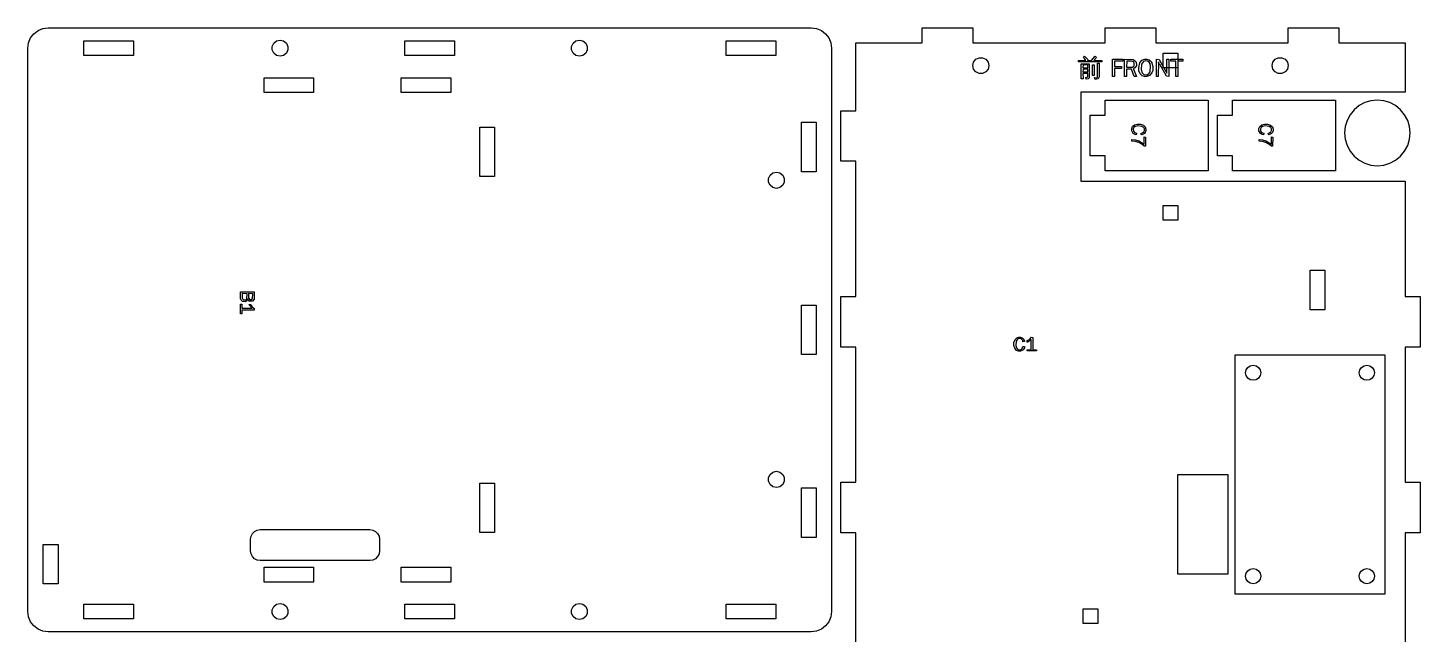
# Model space of a CAD drawing. Header units: millimetres. Extents: x 3 to 447, y 4 to 297.
# Drawn here: x 166 to 445.1, y 175.4 to 297 of the extents above; entities that cross this region are included whole.
import ezdxf

# ---------------------------------------------------------------- set-up
doc = ezdxf.new("R2010")
doc.units = ezdxf.units.MM
for name, color, linetype in [('CUT', 1, 'CONTINUOUS'), ('ENGRAVE', 7, 'CONTINUOUS'), ('SCORE', 5, 'CONTINUOUS')]:
    doc.layers.add(name, color=color, linetype=linetype)

msp = doc.modelspace()

# ---------------------------------------------------------------- linework, layer by layer
at = {"layer": 'CUT'}
for points in [[(166, 179.92), (166, 292.93), (166.138, 293.98), (166.545, 294.963), (167.193, 295.807), (168.037, 296.455), (169.02, 296.862), (170.07, 297), (323.08, 297), (324.13, 296.862), (325.113, 296.455), (325.957, 295.807), (326.605, 294.963), (327.012, 293.98), (327.15, 292.93), (327.15, 179.92), (327.012, 178.87), (326.605, 177.887), (325.957, 177.043), (325.113, 176.395), (324.13, 175.988), (323.08, 175.85), (170.07, 175.85), (169.02, 175.988), (168.037, 176.395), (167.193, 177.043), (166.545, 177.887), (166.138, 178.87)], [(177.2, 291.45), (177.2, 294.4), (187.15, 294.4), (187.15, 291.45)], [(216.575, 294.548), (217.279, 294.387), (217.844, 293.937), (218.157, 293.286), (218.157, 292.564), (217.844, 291.913), (217.279, 291.463), (216.575, 291.302), (215.871, 291.463), (215.306, 291.913), (214.993, 292.564), (214.993, 293.286), (215.306, 293.937), (215.871, 294.387)], [(241.6, 291.45), (241.6, 294.4), (251.55, 294.4), (251.55, 291.45)], [(276.575, 294.548), (277.279, 294.387), (277.844, 293.937), (278.157, 293.286), (278.157, 292.564), (277.844, 291.913), (277.279, 291.463), (276.575, 291.302), (275.871, 291.463), (275.306, 291.913), (274.993, 292.564), (274.993, 293.286), (275.306, 293.937), (275.871, 294.387)], [(306, 291.45), (306, 294.4), (315.95, 294.4), (315.95, 291.45)], [(355.452, 289.425), (355.613, 290.129), (356.063, 290.694), (356.714, 291.007), (357.436, 291.007), (358.087, 290.694), (358.537, 290.129), (358.698, 289.425), (358.537, 288.721), (358.087, 288.156), (357.436, 287.843), (356.714, 287.843), (356.063, 288.156), (355.613, 288.721)], [(396.55, 289), (393.6, 289), (393.6, 291.95), (396.55, 291.95)], [(415.452, 289.425), (415.613, 290.129), (416.063, 290.694), (416.714, 291.007), (417.436, 291.007), (418.087, 290.694), (418.537, 290.129), (418.698, 289.425), (418.537, 288.721), (418.087, 288.156), (417.436, 287.843), (416.714, 287.843), (416.063, 288.156), (415.613, 288.721)], [(213.35, 284.05), (213.35, 287), (223.3, 287), (223.3, 284.05)], [(240.85, 284.05), (240.85, 287), (250.8, 287), (250.8, 284.05)], [(382, 268.35), (382, 271.35), (379, 271.35), (379, 279.5), (382, 279.5), (382, 282.5), (402.675, 282.5), (402.675, 268.35)], [(407.5, 268.35), (407.5, 271.35), (404.5, 271.35), (404.5, 279.5), (407.5, 279.5), (407.5, 282.5), (428.175, 282.5), (428.175, 268.35)], [(443.151, 275.925), (443.024, 277.207), (442.65, 278.441), (442.043, 279.578), (441.225, 280.574), (440.228, 281.392), (439.092, 281.999), (437.858, 282.374), (436.575, 282.5), (435.293, 282.374), (434.059, 281.999), (432.922, 281.392), (431.926, 280.574), (431.108, 279.578), (430.501, 278.441), (430.126, 277.207), (430, 275.925), (430.126, 274.642), (430.501, 273.408), (431.108, 272.272), (431.926, 271.275), (432.922, 270.457), (434.059, 269.85), (435.293, 269.476), (436.575, 269.349), (437.858, 269.476), (439.092, 269.85), (440.228, 270.457), (441.225, 271.275), (442.043, 272.272), (442.65, 273.408), (443.024, 274.642)], [(256.6, 267.15), (256.6, 277.1), (259.55, 277.1), (259.55, 267.15)], [(321.1, 268.117), (321.1, 278.067), (324.05, 278.067), (324.05, 268.117)], [(316.075, 268.048), (316.779, 267.887), (317.344, 267.437), (317.657, 266.786), (317.657, 266.064), (317.344, 265.413), (316.779, 264.963), (316.075, 264.802), (315.371, 264.963), (314.806, 265.413), (314.493, 266.064), (314.493, 266.786), (314.806, 267.437), (315.371, 267.887)], [(396.55, 258.4), (393.6, 258.4), (393.6, 261.35), (396.55, 261.35)], [(426.05, 240.45), (423.1, 240.45), (423.1, 248.4), (426.05, 248.4)], [(321.1, 231.45), (321.1, 241.4), (324.05, 241.4), (324.05, 231.45)], [(410.151, 227.825), (410.267, 228.408), (410.598, 228.902), (411.092, 229.233), (411.675, 229.349), (412.258, 229.233), (412.752, 228.902), (413.083, 228.408), (413.199, 227.825), (413.083, 227.242), (412.752, 226.748), (412.258, 226.417), (411.675, 226.301), (411.092, 226.417), (410.598, 226.748), (410.267, 227.242)], [(432.951, 227.825), (433.067, 228.408), (433.398, 228.902), (433.892, 229.233), (434.475, 229.349), (435.058, 229.233), (435.552, 228.902), (435.883, 228.408), (435.999, 227.825), (435.883, 227.242), (435.552, 226.748), (435.058, 226.417), (434.475, 226.301), (433.892, 226.417), (433.398, 226.748), (433.067, 227.242)], [(316.075, 208.048), (316.779, 207.887), (317.344, 207.437), (317.657, 206.786), (317.657, 206.064), (317.344, 205.413), (316.779, 204.963), (316.075, 204.802), (315.371, 204.963), (314.806, 205.413), (314.493, 206.064), (314.493, 206.786), (314.806, 207.437), (315.371, 207.887)], [(256.6, 195.75), (256.6, 205.7), (259.55, 205.7), (259.55, 195.75)], [(321.1, 194.783), (321.1, 204.733), (324.05, 204.733), (324.05, 194.783)], [(234.569, 196.35), (235.17, 196.255), (235.706, 195.982), (236.132, 195.556), (236.405, 195.02), (236.5, 194.419), (236.5, 192.081), (236.405, 191.48), (236.132, 190.944), (235.706, 190.518), (235.17, 190.245), (234.569, 190.15), (212.581, 190.15), (211.98, 190.245), (211.444, 190.518), (211.018, 190.944), (210.745, 191.48), (210.65, 192.081), (210.65, 194.419), (210.745, 195.02), (211.018, 195.556), (211.444, 195.982), (211.98, 196.255), (212.581, 196.35)], [(169.1, 185.45), (169.1, 193.4), (172.05, 193.4), (172.05, 185.45)], [(213.35, 185.85), (213.35, 188.8), (223.3, 188.8), (223.3, 185.85)], [(240.85, 185.85), (240.85, 188.8), (250.8, 188.8), (250.8, 185.85)], [(410.151, 187.025), (410.267, 187.608), (410.598, 188.102), (411.092, 188.433), (411.675, 188.549), (412.258, 188.433), (412.752, 188.102), (413.083, 187.608), (413.199, 187.025), (413.083, 186.442), (412.752, 185.948), (412.258, 185.617), (411.675, 185.501), (411.092, 185.617), (410.598, 185.948), (410.267, 186.442)], [(432.951, 187.025), (433.067, 187.608), (433.398, 188.102), (433.892, 188.433), (434.475, 188.549), (435.058, 188.433), (435.552, 188.102), (435.883, 187.608), (435.999, 187.025), (435.883, 186.442), (435.552, 185.948), (435.058, 185.617), (434.475, 185.501), (433.892, 185.617), (433.398, 185.948), (433.067, 186.442)], [(216.575, 181.548), (217.279, 181.387), (217.844, 180.937), (218.157, 180.286), (218.157, 179.564), (217.844, 178.913), (217.279, 178.463), (216.575, 178.302), (215.871, 178.463), (215.306, 178.913), (214.993, 179.564), (214.993, 180.286), (215.306, 180.937), (215.871, 181.387)], [(276.575, 181.548), (277.279, 181.387), (277.844, 180.937), (278.157, 180.286), (278.157, 179.564), (277.844, 178.913), (277.279, 178.463), (276.575, 178.302), (275.871, 178.463), (275.306, 178.913), (274.993, 179.564), (274.993, 180.286), (275.306, 180.937), (275.871, 181.387)], [(177.2, 178.45), (177.2, 181.4), (187.15, 181.4), (187.15, 178.45)], [(241.6, 178.45), (241.6, 181.4), (251.55, 181.4), (251.55, 178.45)], [(306, 178.45), (306, 181.4), (315.95, 181.4), (315.95, 178.45)], [(380.55, 177.5), (377.6, 177.5), (377.6, 180.45), (380.55, 180.45)]]:
    msp.add_lwpolyline(points, close=True, dxfattribs=at)
msp.add_lwpolyline([(332, 172.6), (332, 195.725), (329, 195.725), (329, 205.875), (332, 205.875), (332, 232.975), (329, 232.975), (329, 243.125), (332, 243.125), (332, 270.225), (329, 270.225), (329, 280.375), (332, 280.375), (332, 294), (345.333, 294), (345.333, 297), (355.483, 297), (355.483, 294), (382, 294), (382, 297), (392.15, 297), (392.15, 294), (418.667, 294), (418.667, 297), (428.817, 297), (428.817, 294), (442.15, 294), (442.15, 284.1), (377.15, 284.1), (377.15, 266.25), (442.15, 266.25), (442.15, 243.125), (445.15, 243.125), (445.15, 232.975), (442.15, 232.975), (442.15, 205.875), (445.15, 205.875), (445.15, 195.725), (442.15, 195.725), (442.15, 168.625)], dxfattribs=at)
at = {"layer": 'ENGRAVE'}
for points in [[(377.882, 291.321), (378.559, 290.592), (378.455, 290.435), (379.236, 290.435), (379.966, 291.321), (380.226, 291.06), (379.705, 290.435), (381.32, 290.435), (381.32, 290.175), (376.632, 290.175), (376.632, 290.435), (378.143, 290.435), (377.882, 290.852), (377.622, 291.06)], [(383.455, 290.696), (385.539, 290.696), (385.539, 290.331), (383.872, 290.331), (383.872, 289.238), (385.278, 289.238), (385.278, 288.873), (383.872, 288.873), (383.872, 287.258), (383.455, 287.258)], [(385.851, 290.696), (387.622, 290.644), (388.143, 290.279), (388.299, 289.758), (388.247, 289.394), (387.934, 288.977), (387.674, 288.873), (387.674, 288.717), (388.299, 287.258), (387.83, 287.258), (387.257, 288.717), (386.268, 288.717), (386.268, 287.258), (385.851, 287.258)], [(386.32, 290.331), (386.268, 289.081), (387.466, 289.133), (387.778, 289.394), (387.83, 289.915), (387.674, 290.175), (387.257, 290.331)], [(389.966, 290.748), (390.382, 290.748), (390.851, 290.592), (391.268, 290.175), (391.58, 289.238), (391.528, 288.456), (391.372, 287.988), (390.903, 287.415), (390.382, 287.206), (389.861, 287.206), (389.445, 287.363), (389.028, 287.779), (388.768, 288.404), (388.716, 289.029), (388.924, 289.967), (389.341, 290.488)], [(390.018, 290.383), (389.705, 290.279), (389.289, 289.706), (389.184, 288.613), (389.393, 287.988), (389.757, 287.623), (390.434, 287.571), (390.851, 287.883), (391.007, 288.196), (391.111, 289.29), (391.007, 289.758), (390.799, 290.123), (390.486, 290.331)], [(392.257, 290.696), (392.83, 290.644), (394.341, 287.935), (394.393, 290.696), (394.757, 290.696), (394.757, 287.258), (394.289, 287.31), (393.039, 289.55), (392.778, 289.863), (392.674, 290.175), (392.622, 287.258), (392.257, 287.258)], [(395.174, 290.696), (397.57, 290.696), (397.57, 290.331), (396.58, 290.331), (396.58, 287.258), (396.164, 287.258), (396.164, 290.331), (395.174, 290.331)], [(377.205, 289.81), (378.82, 289.81), (378.82, 286.998), (378.559, 286.738), (378.195, 286.685), (378.143, 287.05), (378.507, 287.154), (378.507, 287.831), (377.518, 287.831), (377.57, 286.738), (377.153, 286.738)], [(377.57, 289.55), (377.518, 288.977), (378.507, 288.977), (378.507, 289.55)], [(377.57, 288.717), (377.518, 288.144), (378.507, 288.144), (378.507, 288.717)], [(379.445, 289.602), (379.809, 289.55), (379.809, 287.467), (379.445, 287.467)], [(380.434, 289.915), (380.799, 289.915), (380.799, 287.154), (380.591, 286.738), (379.966, 286.633), (379.861, 287.05), (380.278, 286.998), (380.434, 287.102)], [(390.157, 276.696), (390.157, 276.404), (390.032, 276.029), (389.866, 275.821), (389.407, 275.571), (389.241, 275.613), (389.199, 275.904), (389.449, 275.946), (389.741, 276.154), (389.866, 276.404), (389.866, 276.738), (389.741, 276.988), (389.366, 277.238), (388.491, 277.321), (388.032, 277.196), (387.741, 276.988), (387.616, 276.738), (387.657, 276.279), (387.866, 276.029), (388.282, 275.904), (388.241, 275.571), (387.991, 275.613), (387.616, 275.821), (387.324, 276.363), (387.324, 276.779), (387.491, 277.196), (387.907, 277.529), (388.449, 277.696), (389.074, 277.696), (389.657, 277.488), (390.032, 277.113)], [(415.657, 276.696), (415.657, 276.404), (415.532, 276.029), (415.366, 275.821), (414.907, 275.571), (414.741, 275.613), (414.699, 275.904), (414.949, 275.946), (415.241, 276.154), (415.366, 276.404), (415.366, 276.738), (415.241, 276.988), (414.866, 277.238), (413.991, 277.321), (413.532, 277.196), (413.241, 276.988), (413.116, 276.738), (413.157, 276.279), (413.366, 276.029), (413.782, 275.904), (413.741, 275.571), (413.491, 275.613), (413.116, 275.821), (412.824, 276.363), (412.824, 276.779), (412.991, 277.196), (413.407, 277.529), (413.949, 277.696), (414.574, 277.696), (415.157, 277.488), (415.532, 277.113)], [(390.116, 275.071), (390.074, 273.238), (389.824, 273.279), (389.324, 273.696), (388.741, 273.988), (387.991, 274.196), (387.366, 274.238), (387.366, 274.571), (388.074, 274.529), (388.741, 274.321), (389.824, 273.654), (389.824, 275.113)], [(415.616, 275.071), (415.574, 273.238), (415.324, 273.279), (414.824, 273.696), (414.241, 273.988), (413.491, 274.196), (412.866, 274.238), (412.866, 274.571), (413.574, 274.529), (414.241, 274.321), (415.324, 273.654), (415.324, 275.113)], [(211.401, 244.029), (211.359, 242.571), (211.026, 242.196), (210.401, 242.196), (210.192, 242.404), (210.109, 242.613), (209.984, 242.321), (209.609, 242.071), (209.067, 242.113), (208.776, 242.363), (208.651, 242.696), (208.651, 244.029)], [(209.942, 243.654), (208.942, 243.696), (208.942, 242.821), (209.192, 242.446), (209.692, 242.446), (209.901, 242.654)], [(211.109, 243.654), (210.234, 243.696), (210.234, 242.821), (210.442, 242.529), (210.776, 242.488), (211.067, 242.696)], [(211.401, 240.696), (211.359, 240.404), (208.901, 240.404), (208.901, 239.654), (208.651, 239.654), (208.651, 241.571), (208.901, 241.571), (208.901, 240.779), (210.942, 240.779), (210.401, 241.446), (210.401, 241.529), (210.734, 241.529), (210.984, 241.071)], [(364.713, 234.974), (365.005, 234.974), (365.38, 234.849), (365.588, 234.683), (365.838, 234.224), (365.797, 234.058), (365.505, 234.016), (365.463, 234.266), (365.255, 234.558), (365.005, 234.683), (364.672, 234.683), (364.422, 234.558), (364.172, 234.183), (364.088, 233.308), (364.213, 232.849), (364.422, 232.558), (364.672, 232.433), (365.13, 232.474), (365.38, 232.683), (365.505, 233.099), (365.838, 233.058), (365.797, 232.808), (365.588, 232.433), (365.047, 232.141), (364.63, 232.141), (364.213, 232.308), (363.88, 232.724), (363.713, 233.266), (363.713, 233.891), (363.922, 234.474), (364.297, 234.849)], [(367.213, 234.933), (367.505, 234.891), (367.505, 232.433), (368.255, 232.433), (368.255, 232.183), (366.338, 232.183), (366.338, 232.433), (367.13, 232.433), (367.13, 234.474), (366.463, 233.933), (366.38, 233.933), (366.38, 234.266), (366.838, 234.516)]]:
    msp.add_lwpolyline(points, close=True, dxfattribs=at)
at = {"layer": 'SCORE'}
for points in [[(438.075, 183.425), (408.075, 183.425), (408.075, 231.425), (438.075, 231.425)], [(406.575, 187.425), (396.575, 187.425), (396.575, 207.425), (406.575, 207.425)]]:
    msp.add_lwpolyline(points, close=True, dxfattribs=at)

doc.saveas('drawing.dxf')
